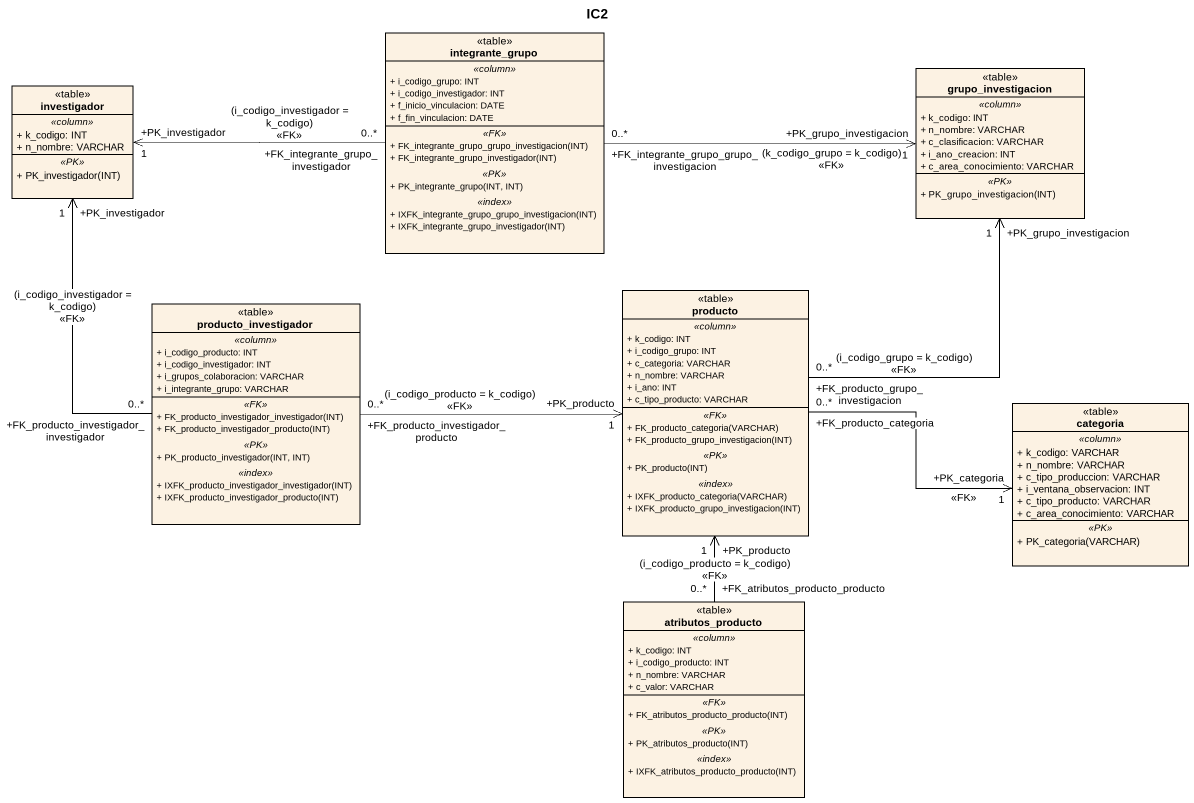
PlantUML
@startuml
title IC2
hide circle
hide empty members
skinparam classAttributeIconSize 0
class integrante_grupo <<table>> {
  .. <<column>> ..
  + i_codigo_grupo: INT
  + i_codigo_investigador: INT
  + f_inicio_vinculacion: DATE
  + f_fin_vinculacion: DATE
  .. <<FK>> ..
  + FK_integrante_grupo_grupo_investigacion(INT)
  + FK_integrante_grupo_investigador(INT)
  .. <<PK>> ..
  + PK_integrante_grupo(INT, INT)
  .. <<index>> ..
  + IXFK_integrante_grupo_grupo_investigacion(INT)
  + IXFK_integrante_grupo_investigador(INT)
}
class grupo_investigacion <<table>> {
  .. <<column>> ..
  + k_codigo: INT
  + n_nombre: VARCHAR
  + c_clasificacion: VARCHAR
  + i_ano_creacion: INT
  + c_area_conocimiento: VARCHAR
  .. <<PK>> ..
  + PK_grupo_investigacion(INT)
}
class investigador <<table>> {
  .. <<column>> ..
  + k_codigo: INT
  + n_nombre: VARCHAR
  .. <<PK>> ..
  + PK_investigador(INT)
}
class producto_investigador <<table>> {
  .. <<column>> ..
  + i_codigo_producto: INT
  + i_codigo_investigador: INT
  + i_grupos_colaboracion: VARCHAR
  + i_integrante_grupo: VARCHAR
  .. <<FK>> ..
  + FK_producto_investigador_investigador(INT)
  + FK_producto_investigador_producto(INT)
  .. <<PK>> ..
  + PK_producto_investigador(INT, INT)
  .. <<index>> ..
  + IXFK_producto_investigador_investigador(INT)
  + IXFK_producto_investigador_producto(INT)
}
class producto <<table>> {
  .. <<column>> ..
  + k_codigo: INT
  + i_codigo_grupo: INT
  + c_categoria: VARCHAR
  + n_nombre: VARCHAR
  + i_ano: INT
  + c_tipo_producto: VARCHAR
  .. <<FK>> ..
  + FK_producto_categoria(VARCHAR)
  + FK_producto_grupo_investigacion(INT)
  .. <<PK>> ..
  + PK_producto(INT)
  .. <<index>> ..
  + IXFK_producto_categoria(VARCHAR)
  + IXFK_producto_grupo_investigacion(INT)
}
class categoria <<table>> {
  .. <<column>> ..
  + k_codigo: VARCHAR
  + n_nombre: VARCHAR
  + c_tipo_produccion: VARCHAR
  + i_ventana_observacion: INT
  + c_tipo_producto: VARCHAR
  + c_area_conocimiento: VARCHAR
  .. <<PK>> ..
  + PK_categoria(VARCHAR)
}
class atributos_producto <<table>> {
  .. <<column>> ..
  + k_codigo: INT
  + i_codigo_producto: INT
  + n_nombre: VARCHAR
  + c_valor: VARCHAR
  .. <<FK>> ..
  + FK_atributos_producto_producto(INT)
  .. <<PK>> ..
  + PK_atributos_producto(INT)
  .. <<index>> ..
  + IXFK_atributos_producto_producto(INT)
}
integrante_grupo "+FK_integrante_grupo_grupo_investigacion\n0..*" -right-> "+PK_grupo_investigacion\n1" grupo_investigacion : (k_codigo_grupo = k_codigo)\n<<FK>>
integrante_grupo "+FK_integrante_grupo_investigador\n0..*" -left-> "+PK_investigador\n1" investigador : (i_codigo_investigador = k_codigo)\n<<FK>>
producto_investigador "+FK_producto_investigador_investigador\n0..*" -up-> "+PK_investigador\n1" investigador : (i_codigo_investigador = k_codigo)\n<<FK>>
producto_investigador "+FK_producto_investigador_producto\n0..*" -right-> "+PK_producto\n1" producto : (i_codigo_producto = k_codigo)\n<<FK>>
producto "+FK_producto_grupo_investigacion\n0..*" -up-> "+PK_grupo_investigacion\n1" grupo_investigacion : (i_codigo_grupo = k_codigo)\n<<FK>>
producto "+FK_producto_categoria\n0..*" -right-> "+PK_categoria\n1" categoria : <<FK>>
atributos_producto "+FK_atributos_producto_producto\n0..*" -up-> "+PK_producto\n1" producto : (i_codigo_producto = k_codigo)\n<<FK>>
@enduml
